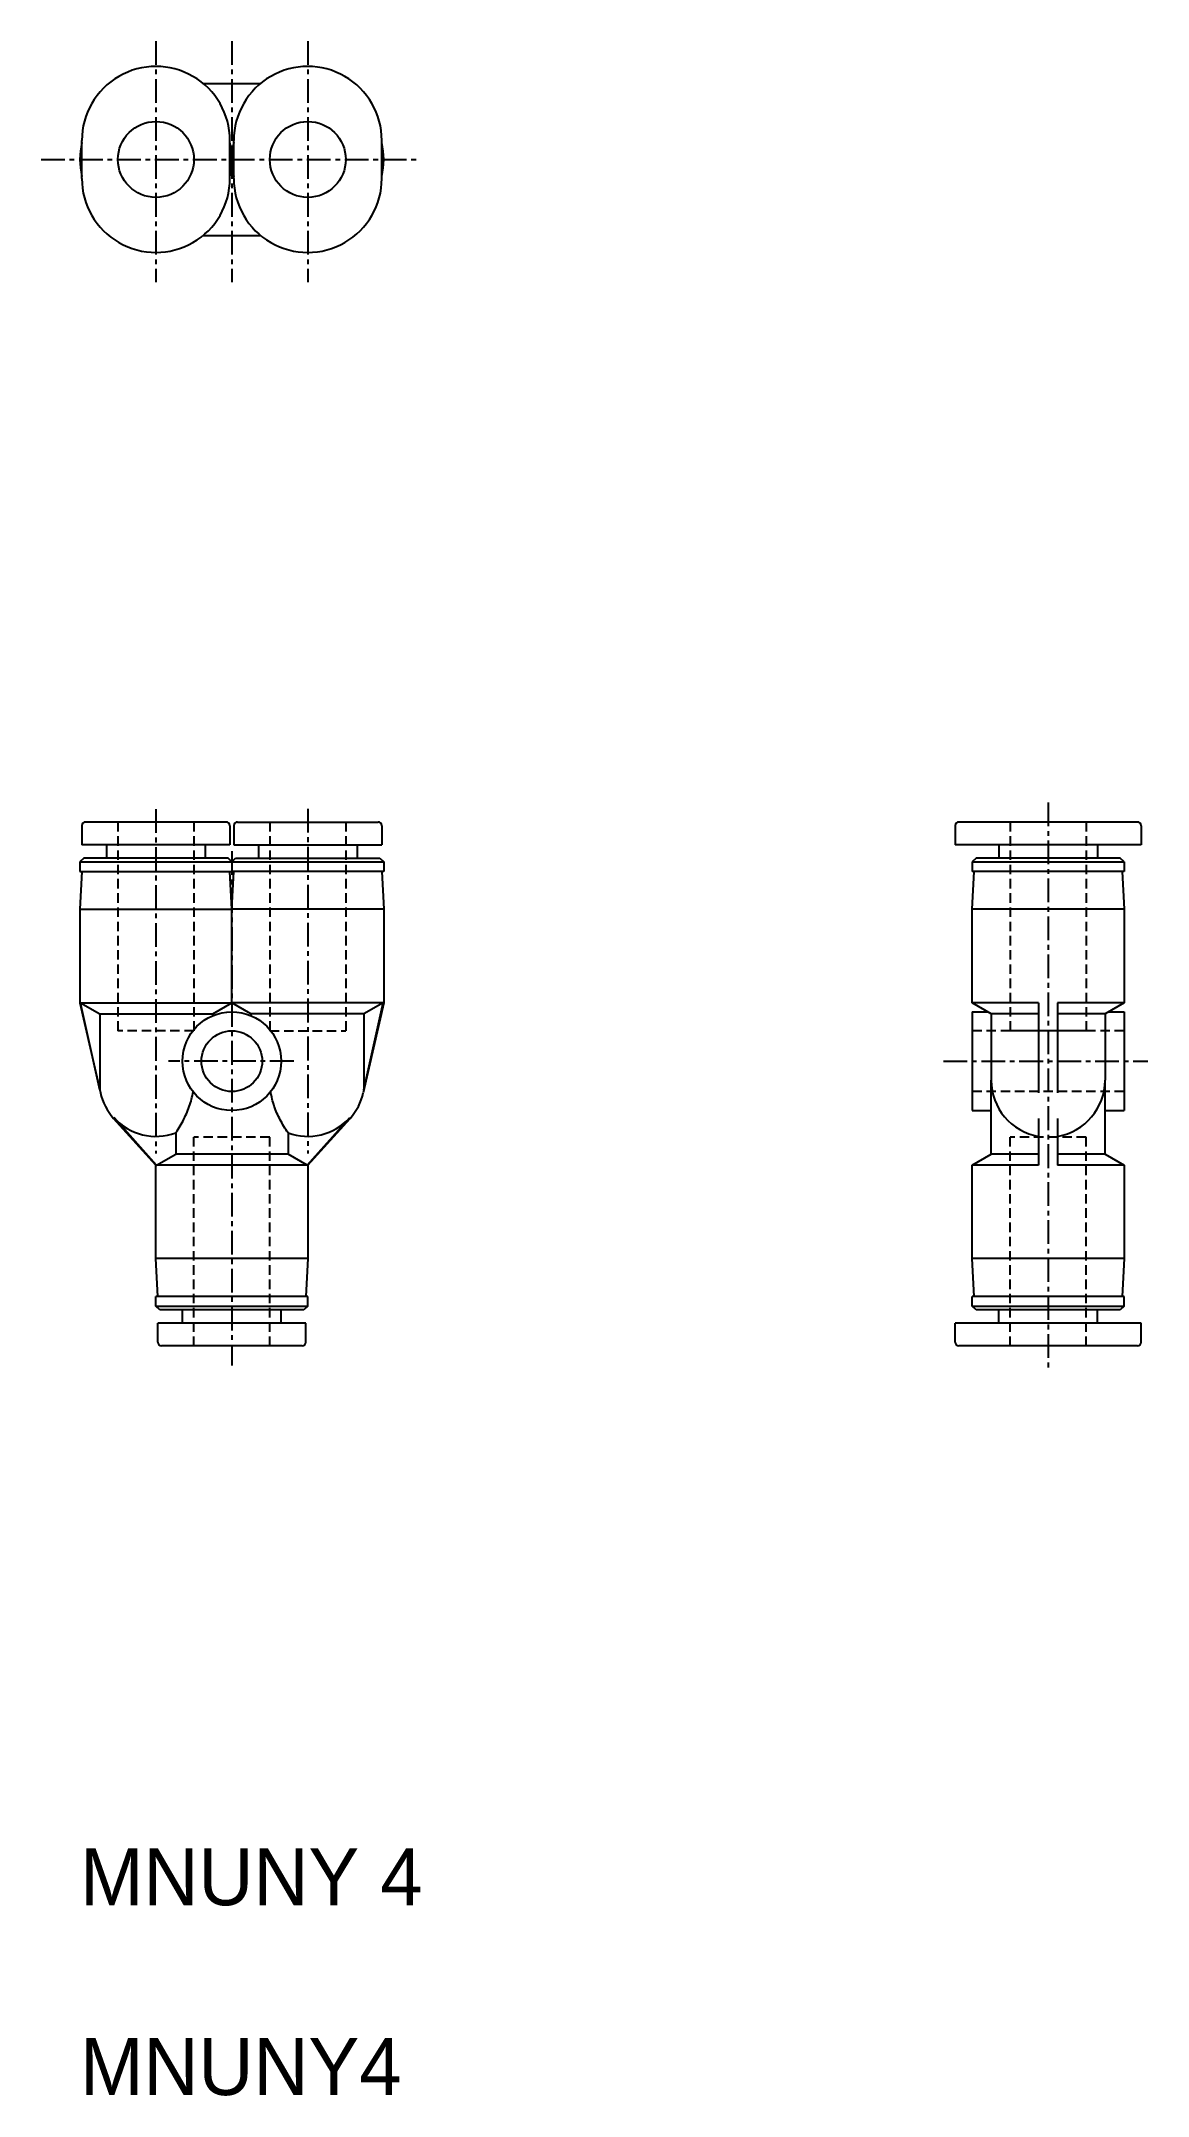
# Model space of a CAD drawing. Extents: x -2 to 56, y 0 to 108.
import ezdxf

# ---------------------------------------------------------------- set-up
doc = ezdxf.new("R2010")
doc.units = 0
doc.linetypes.add('CENTER', pattern=[2, 1.25, -0.25, 0.25, -0.25])
doc.linetypes.add('DASHED', pattern=[0.75, 0.5, -0.25])
doc.layers.get('0').update_dxf_attribs({"linetype": 'CONTINUOUS'})
doc.layers.add('CENTER', color=1, linetype='CENTER')

msp = doc.modelspace()

# ---------------------------------------------------------------- linework, layer by layer
at = {"color": 7, "linetype": 'CONTINUOUS'}
for p, q in [((6.491987, 105.961329), (9.508013, 105.961329)), ((0.1, 100.961329), (0.1, 102.961329)), ((7.9, 100.961329), (7.9, 102.961329)), ((8.1, 100.961329), (8.1, 102.961329)), ((15.9, 100.961329), (15.9, 102.961329)), ((6.491987, 97.961329), (9.508013, 97.961329)), ((0.1, 66.861325), (0.1, 65.861325)), ((7.7, 67.061326), (0.3, 67.061326)), ((7.9, 66.861325), (7.9, 65.861325)), ((8.1, 66.861325), (8.1, 65.861325)), ((8.3, 67.061326), (15.7, 67.061326)), ((15.9, 66.861325), (15.9, 65.861325)), ((46.099997, 66.861321), (46.099997, 65.861321)), ((55.699997, 67.061322), (46.299995, 67.061322)), ((55.899996, 66.861321), (55.899996, 65.861321)), ((0.2, 65.161325), (0, 64.961325)), ((0, 64.961325), (8, 64.961325)), ((0, 64.961325), (0, 64.461325)), ((7.9, 65.861325), (0.1, 65.861325)), ((7.8, 65.161325), (0.2, 65.161325)), ((1.4, 65.861325), (1.4, 65.161325)), ((6.6, 65.861325), (6.6, 65.161325)), ((8, 64.961325), (7.8, 65.161325)), ((8, 64.961325), (8.2, 65.161325)), ((8, 64.961325), (16, 64.961325)), ((8, 64.961325), (8, 64.461325)), ((8.1, 65.861325), (15.9, 65.861325)), ((8.2, 65.161325), (15.8, 65.161325)), ((9.4, 65.861325), (9.4, 65.161325)), ((14.6, 65.861325), (14.6, 65.161325)), ((15.8, 65.161325), (16, 64.961325)), ((16, 64.961325), (16, 64.461325)), ((55.899996, 65.861321), (46.099997, 65.861321)), ((47.199996, 65.161321), (46.999996, 64.961321)), ((46.999996, 64.961321), (54.999996, 64.961321)), ((46.999996, 64.961321), (46.999996, 64.461321)), ((54.799995, 65.161321), (47.199997, 65.161321)), ((48.399996, 65.861321), (48.399996, 65.161321)), ((53.599997, 65.861321), (53.599997, 65.161321)), ((54.999996, 64.961321), (54.799995, 65.161321)), ((54.999996, 64.961321), (54.999996, 64.461321)), ((0.104816, 64.461325), (0, 62.461325)), ((0, 64.461325), (8, 64.461325)), ((8, 62.461325), (7.895184, 64.461325)), ((16, 64.461325), (8, 64.461325)), ((8, 62.461325), (8.104816, 64.461325)), ((15.895184, 64.461325), (16, 62.461325)), ((46.999996, 62.461321), (47.104812, 64.461321)), ((54.999996, 64.461321), (46.999996, 64.461321)), ((54.895179, 64.461321), (54.999995, 62.461321)), ((0, 62.461325), (8, 62.461325)), ((0, 62.461325), (0, 57.538675)), ((16, 62.461325), (8, 62.461325)), ((8, 57.538675), (8, 62.461325)), ((16, 62.461325), (16, 57.538675)), ((54.999996, 62.461321), (46.999996, 62.461321)), ((46.999996, 57.538672), (46.999996, 62.461321)), ((54.999996, 62.461321), (54.999996, 57.538672)), ((0, 57.538675), (1.074179, 52.798325)), ((1.04196, 52.961325), (0.031374, 57.538675)), ((0.031374, 57.538675), (8, 57.538675)), ((0.031374, 57.538675), (1.04196, 56.961325)), ((7, 56.961325), (8, 57.538675)), ((9, 56.961325), (8, 57.538675)), ((15.968626, 57.538675), (8, 57.538675)), ((16, 57.538675), (14.925821, 52.798325)), ((14.95804, 52.961325), (15.968626, 57.538675)), ((15.968626, 57.538675), (14.95804, 56.961325)), ((50.499996, 57.538672), (46.999996, 57.538672)), ((47.999997, 56.961321), (46.999996, 57.538672)), ((50.499996, 57.538672), (50.499996, 52.798321)), ((51.499996, 57.538672), (51.499996, 52.798321)), ((54.999996, 57.538672), (51.499996, 57.538672)), ((54.999995, 57.538671), (53.999997, 56.961321)), ((1.04196, 56.961325), (1.04196, 52.961325)), ((1.04196, 56.961325), (7, 56.961325)), ((7, 56.961325), (7, 56.861325)), ((14.95804, 56.961325), (9, 56.961325)), ((9, 56.961325), (9, 56.861325)), ((14.95804, 56.961325), (14.95804, 52.961325)), ((46.999996, 57.061321), (46.999996, 51.861321)), ((46.999996, 57.061321), (47.826792, 57.061321)), ((47.999996, 56.961321), (47.999996, 53.461321)), ((50.499996, 56.961321), (47.999996, 56.961321)), ((53.999996, 56.961321), (51.499996, 56.961321)), ((53.999996, 56.961321), (53.999996, 53.461321)), ((54.173201, 57.061321), (54.999996, 57.061321)), ((54.999996, 57.061321), (54.999996, 51.861321)), ((47.999996, 49.561321), (47.999996, 53.461321)), ((53.999996, 49.561321), (53.999996, 53.460744)), ((4, 48.983975), (1.773023, 51.451207)), ((4.031373, 48.983975), (1.793062, 51.490704)), ((11.968627, 48.983975), (14.206938, 51.490704)), ((12, 48.983975), (14.226977, 51.451207)), ((46.999996, 51.861321), (47.999996, 51.861321)), ((50.499996, 51.451204), (50.499996, 48.983971)), ((51.499996, 51.451204), (51.499996, 48.983971)), ((53.999996, 51.861321), (54.999996, 51.861321)), ((5.04196, 50.692166), (5.04196, 49.585551)), ((10.95804, 50.692166), (10.95804, 49.561325)), ((4, 44.061326), (4, 48.983975)), ((4.031373, 48.983975), (5.04196, 49.561325)), ((11.968627, 48.983975), (4.031373, 48.983975)), ((10.95804, 49.561325), (5.04196, 49.561325)), ((11.968627, 48.983975), (10.95804, 49.561325)), ((12, 48.983975), (12, 44.061326)), ((46.999996, 48.983971), (47.999996, 49.561321)), ((46.999996, 44.061322), (46.999996, 48.983971)), ((50.499996, 48.983971), (46.999996, 48.983971)), ((50.499996, 49.561321), (47.999996, 49.561321)), ((53.999996, 49.561321), (51.499996, 49.561321)), ((54.999996, 48.983971), (51.499996, 48.983971)), ((53.999997, 49.561321), (54.999996, 48.983971)), ((54.999996, 48.983971), (54.999996, 44.061322)), ((12, 44.061326), (4, 44.061326)), ((4.104815, 42.061326), (4, 44.061326)), ((12, 44.061326), (11.895185, 42.061326)), ((54.999996, 44.061322), (46.999996, 44.061322)), ((47.104812, 42.061322), (46.999996, 44.061322)), ((54.999997, 44.061322), (54.895181, 42.061322)), ((12, 42.061326), (4, 42.061326)), ((4, 41.561326), (4, 42.061326)), ((4, 41.561326), (12, 41.561326)), ((4.2, 41.361326), (4, 41.561326)), ((11.8, 41.361326), (4.2, 41.361326)), ((5.4, 40.661326), (5.4, 41.361326)), ((10.6, 40.661326), (10.6, 41.361326)), ((12, 41.561326), (11.8, 41.361326)), ((12, 41.561326), (12, 42.061326)), ((54.999996, 42.061322), (46.999996, 42.061322)), ((46.999996, 41.561322), (46.999996, 42.061322)), ((47.199996, 41.361323), (46.999996, 41.561323)), ((46.999996, 41.561322), (54.999996, 41.561322)), ((54.799995, 41.361322), (47.199997, 41.361322)), ((48.399996, 40.661322), (48.399996, 41.361322)), ((53.599997, 40.661322), (53.599997, 41.361322)), ((54.999996, 41.561322), (54.799995, 41.361322)), ((54.999996, 41.561322), (54.999996, 42.061322)), ((11.9, 40.661326), (4.1, 40.661326)), ((4.1, 39.661326), (4.1, 40.661326)), ((11.9, 39.661326), (11.9, 40.661326)), ((55.899996, 40.661322), (46.099997, 40.661322)), ((46.099997, 39.661322), (46.099997, 40.661322)), ((55.899996, 39.661322), (55.899996, 40.661322)), ((11.7, 39.461325), (4.3, 39.461325)), ((55.699997, 39.461321), (46.299995, 39.461321))]:
    msp.add_line(p, q, dxfattribs=at)
at = {"color": 3, "linetype": 'DASHED'}
for p, q in [((2, 67.061326), (2, 56.061325)), ((6, 67.061326), (6, 56.061325)), ((10, 67.061326), (10, 56.061325)), ((14, 67.061326), (14, 56.061325)), ((48.999996, 67.061322), (48.999996, 56.061321)), ((52.999996, 67.061322), (52.999996, 56.061321)), ((6, 56.061325), (2, 56.061325)), ((10, 56.061325), (14, 56.061325)), ((54.999996, 56.061325), (46.999996, 56.061325)), ((52.999996, 56.061321), (48.999996, 56.061321)), ((54.999996, 52.861325), (46.999996, 52.861325)), ((10, 50.461326), (6, 50.461326)), ((6, 39.461325), (6, 50.461326)), ((10, 39.461325), (10, 50.461326)), ((48.999996, 39.461321), (48.999996, 50.461322)), ((52.999996, 50.461322), (48.999996, 50.461322)), ((52.999996, 39.461321), (52.999996, 50.461322))]:
    msp.add_line(p, q, dxfattribs=at)
at = {"color": 7, "linetype": 'CONTINUOUS'}
for points in [[(5, 50.632898, 0.017192788), (5.225448, 50.971655, 0.015634965), (5.428808, 51.324213, 0.018388342), (5.607707, 51.689692, 0.020587815), (5.757439, 52.067867, 0.022553963), (5.874068, 52.457642, 0.023792996), (5.954039, 52.856972)], [(5, 50.632898, 0.017192788), (5.225448, 50.971655, 0.015634965), (5.428808, 51.324213, 0.018388342), (5.607707, 51.689692, 0.020587815), (5.757439, 52.067867, 0.022553963), (5.874068, 52.457642, 0.023792996), (5.954039, 52.856972)], [(10.958053, 50.692147, -0.016139167), (10.742955, 51.02326, -0.015494436), (10.54854, 51.366992, -0.018117643), (10.377696, 51.722909, -0.020114068), (10.234662, 52.09073, -0.021968431), (10.123015, 52.46938, -0.023096221), (10.045963, 52.856963)]]:
    msp.add_lwpolyline(points, format="xyb", dxfattribs=at)
for centre, radius in [((4, 101.961329), 2), ((12, 101.961329), 2), ((8, 54.461325), 2.6), ((8, 54.461325), 1.6)]:
    msp.add_circle(centre, radius, dxfattribs=at)
for centre, radius, start, end in [((4, 102.961329), 3.9, 0, 180.00001), ((12, 102.961329), 3.9, 0, 180.00001), ((4, 101.961329), 4, 167.07062, 192.92939), ((4, 101.961329), 4, 347.07062, 12.838568), ((12, 101.961329), 4, 167.07062, 192.92939), ((12, 101.961329), 4, 347.07062, 12.838568), ((4, 100.961329), 3.9, 179.99999, 0), ((12, 100.961329), 3.9, 179.99999, 0), ((0.3, 66.861325), 0.2, 90, 180), ((7.7, 66.861325), 0.2, 0, 90), ((8.3, 66.861325), 0.2, 90, 180), ((15.7, 66.861325), 0.2, 0, 90), ((46.299995, 66.861321), 0.2, 90, 180), ((55.699997, 66.861321), 0.2, 0, 90), ((50.999996, 53.461321), 3, 179.99999, 260.40594), ((50.999996, 53.461321), 3, 279.59407, 0), ((4, 53.461325), 3, 192.76778, 222.0701), ((12, 53.461325), 3, 317.92991, 347.23222), ((4, 53.461325), 2.958703, 221.76234, 290.61996), ((12, 53.461325), 2.958703, 249.38003, 318.23766), ((4.3, 39.661326), 0.2, 180, 270), ((11.7, 39.661326), 0.2, 270, 0), ((46.299995, 39.661322), 0.2, 180, 270), ((55.699997, 39.661322), 0.2, 270, 0)]:
    msp.add_arc(centre, radius, start, end, dxfattribs=at)
at = {"layer": 'CENTER', "color": 1, "linetype": 'CENTER'}
for p, q in [((4, 108.196109), (4, 95.501744)), ((8, 108.196109), (8, 95.501744)), ((12, 108.196109), (12, 95.501744)), ((-2.048239, 101.961329), (17.872454, 101.961329)), ((4, 67.737673), (4, 49.605748)), ((12, 67.756352), (12, 49.605748)), ((50.999996, 68.084354), (50.999996, 38.263491)), ((8, 65.527464), (8, 38.428116)), ((11.257198, 54.461325), (4.668625, 54.461325)), ((45.48073, 54.461321), (56.254459, 54.461321))]:
    msp.add_line(p, q, dxfattribs=at)

# ---------------------------------------------------------------- texts
for s, p in [('MNUNY 4', (0, 10)), ('MNUNY4', (0, 0))]:
    msp.add_text(s, height=3).set_placement(p)

doc.saveas('drawing.dxf')
